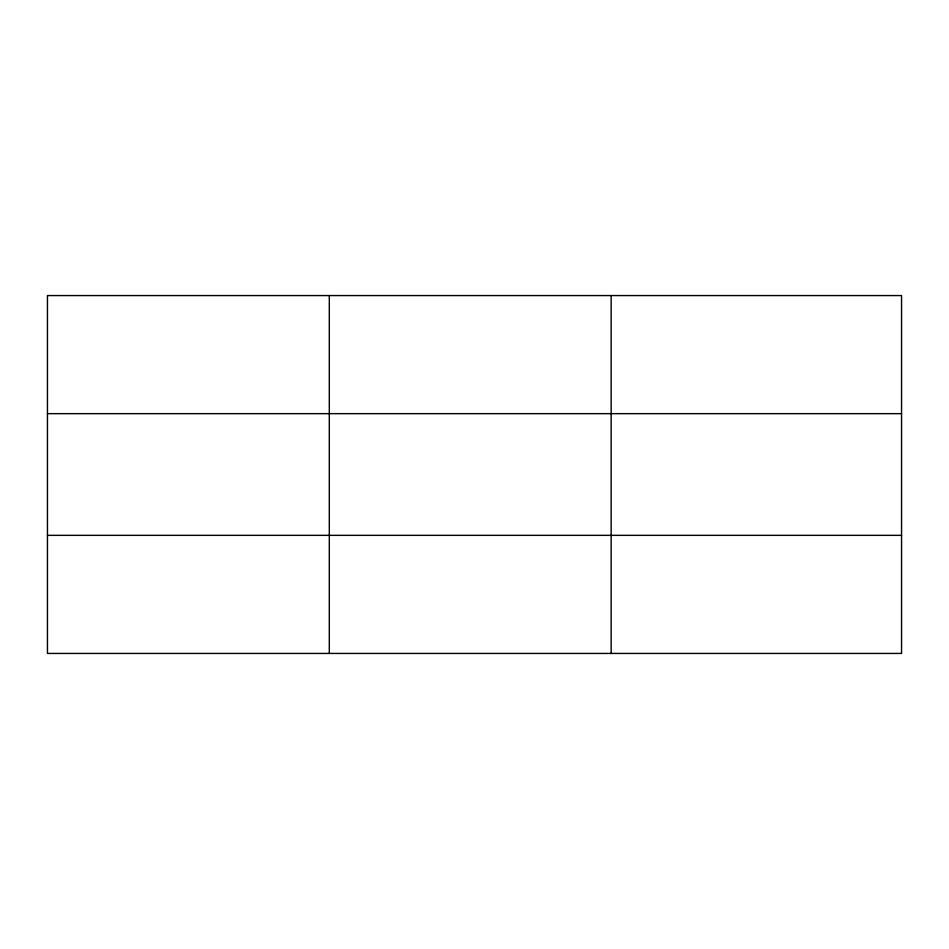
<?xml version="1.0" encoding="UTF-8"?>
<svg xmlns="http://www.w3.org/2000/svg" width="949" height="949" viewBox="0 0 949 949"><rect width="100%" height="100%" fill="white"/><g stroke="black" fill="none" stroke-linecap="round" stroke-linejoin="round"><path stroke-width="1.42" d="M329.303 295.566L329.303 653.434M611.156 295.566L611.156 653.434M901.55 535.343L901.55 653.434L47.45 653.434L47.45 295.566L901.55 295.566L901.55 535.343L47.45 535.343M47.45 413.657L901.55 413.657"/></g></svg>
